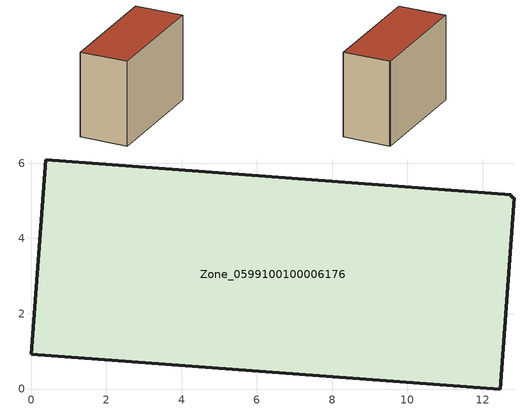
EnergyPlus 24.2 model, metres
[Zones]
Zone_0599100100006176
 floor ground (C_G): 12.84,5.09 12.46,0 0,0.93 0.38,6.08 12.76,5.17 12.75,5.09 z0
 wall outside (C_F): 0,0.93 12.46,0 12.84,5.09 12.75,5.09 12.76,5.17 0.38,6.08 0,0.93 z0:9.17
 roof outside (C_R): 12.46,0 12.84,5.09 12.75,5.09 12.76,5.17 0.38,6.08 0,0.93 z9.17
[BUILDING]
Pand.0599100100006176: North Axis=0; Terrain=City; Loads Convergence Tolerance Value=0.04; Temperature Convergence Tolerance Value=0.4; Solar Distribution=FullExterior; Maximum Number of Warmup Days=25; Minimum Number of Warmup Days=1
[Site:Location]
Rotterdam.The.Hague.AP_ZH_NLD Design_Conditions: Latitude=51.96; Longitude=4.45; Time Zone=1; Elevation=-4.5
[SITE:GROUNDTEMPERATURE:BUILDINGSURFACE]
18, 18, 18, 18, 18, 18, 18, 18, 18, 18, 18, 18
[MATERIAL] Thermal Absorptance=0.9; Solar Absorptance=0.7; Visible Absorptance=0.7
Name | Roughness | Thickness | Conductivity | Density | Specific Heat
G.TI.2015-2018 | MediumSmooth | 0.15 | 0.0428571 | 540 | 1210
F.TI.2015-2018 | Rough | 0.3 | 0.0666667 | 1920 | 840
R.TI.2015-2018 | MediumRough | 0.2 | 0.0333333 | 1500 | 1000
[CONSTRUCTION]
C_G: G.TI.2015-2018
C_F: F.TI.2015-2018
C_R: R.TI.2015-2018
[ZONE]
Zone_0599100100006176: Type=1; Multiplier=1; Ceiling Height=Autocalculate; Volume=Autocalculate; Floor Area=autocalculate; Part of Total Floor Area=Yes
[ZONEINFILTRATION:DESIGNFLOWRATE]
Infil_Zone_0599100100006176: Zone or ZoneList or Space or SpaceList=Zone_0599100100006176; Schedule=AlwaysOn; Design Flow Rate Calculation Method=Flow/Area; Flow Rate per Floor Area=0.0015; Constant Term Coefficient=1; Temperature Term Coefficient=0; Velocity Term Coefficient=0; Velocity Squared Term Coefficient=0
[HVACTEMPLATE:ZONE:IDEALLOADSAIRSYSTEM]
Zone_0599100100006176: Maximum Heating Supply Air Temperature=50; Minimum Cooling Supply Air Temperature=13; Maximum Heating Supply Air Humidity Ratio=0.0156; Minimum Cooling Supply Air Humidity Ratio=0.0077; Heating Limit=NoLimit; Cooling Limit=NoLimit; Dehumidification Control Type=ConstantSensibleHeatRatio; Cooling Sensible Heat Ratio=0.7; Dehumidification Setpoint=60; Humidification Control Type=None; Humidification Setpoint=30; Outdoor Air Method=None; Outdoor Air Flow Rate per Person=0.00944; Outdoor Air Flow Rate per Zone Floor Area=0; Outdoor Air Flow Rate per Zone=0; Demand Controlled Ventilation Type=None; Outdoor Air Economizer Type=NoEconomizer; Heat Recovery Type=None; Sensible Heat Recovery Effectiveness=0.7; Latent Heat Recovery Effectiveness=0.65
[ZONECONTROL:THERMOSTAT]
ThermostatControl_Zone_0599100100006176: Zone or ZoneList=Zone_0599100100006176; Control Type Schedule=DualSetpointControlType; Control 1=Thermostat_Zone_0599100100006176; Temperature Difference Between Cutout And Setpoint=0
[THERMOSTATSETPOINT:DUALSETPOINT]
Thermostat_Zone_0599100100006176: Heating Setpoint Temperature Schedule=HeatingSetpoint_Zone_0599100100006176; Cooling Setpoint Temperature Schedule=CoolingSetpoint_Zone_0599100100006176
[SCHEDULE:COMPACT]
HeatingSetpoint_Zone_0599100100006176: Through: 12/31, For: AllDays, Until: 24:00, 21
CoolingSetpoint_Zone_0599100100006176: Through: 12/31, For: AllDays, Until: 24:00, 24
DualSetpointControlType: Through: 12/31, For: AllDays, Until: 24:00, 4
AlwaysOn: Through: 12/31, For: AllDays, Until: 24:00, 1
